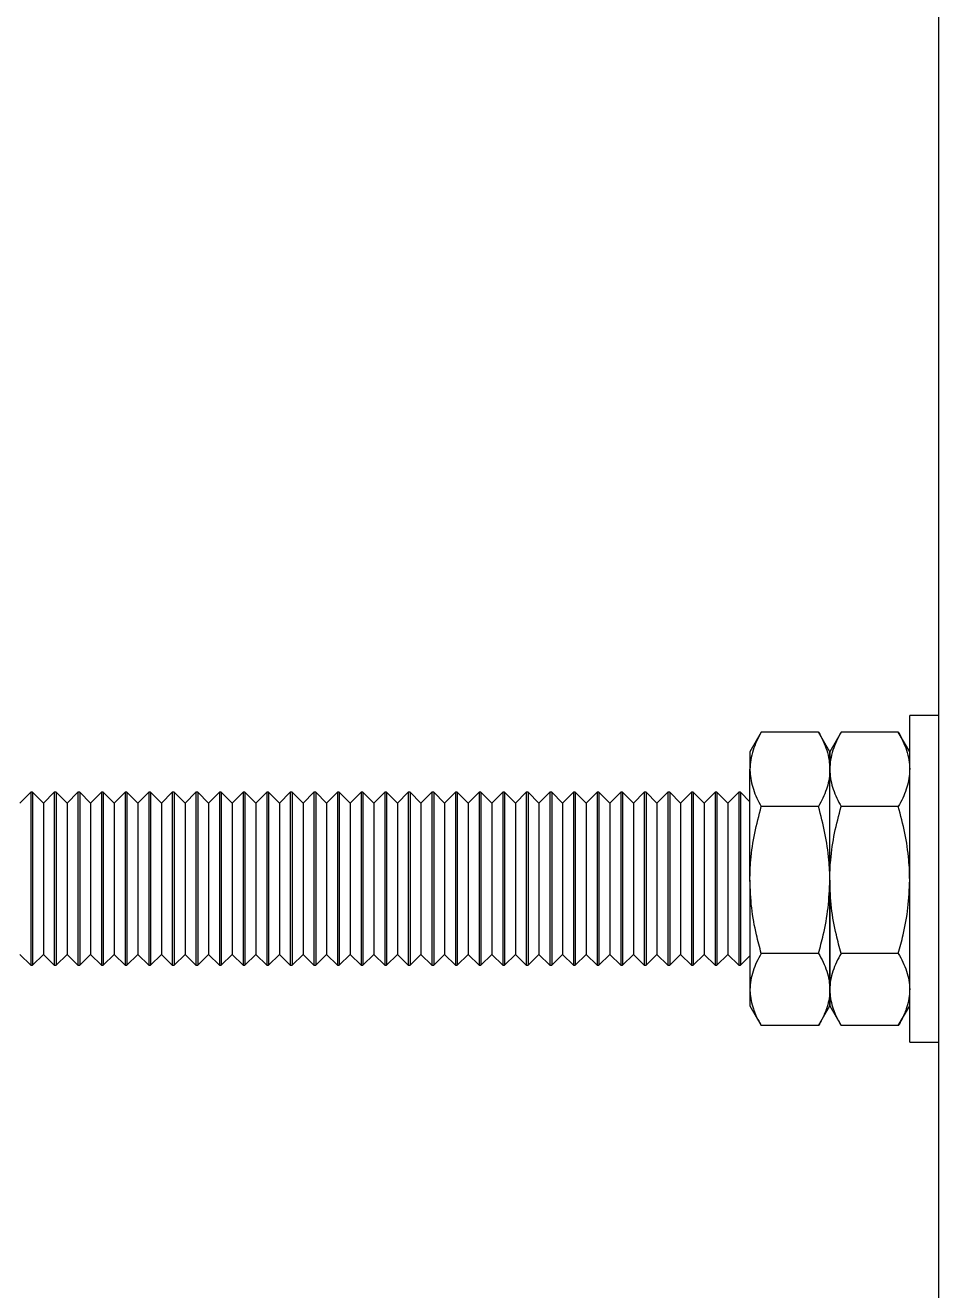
# Model space of a CAD drawing. Header units: inches. Extents: x 0.03 to 2.74, y 0.01 to 1.91.
# Drawn here: x 0.63799 to 0.64831, y 0.99673 to 1.01101 of the extents above; entities that cross this region are included whole.
import ezdxf

# ---------------------------------------------------------------- set-up
doc = ezdxf.new("R2010")
doc.units = ezdxf.units.IN
doc.header["$MEASUREMENT"] = 0
doc.layers.add('SLD-0_0', color=7, linetype='Continuous')
doc.styles.add('SLDTEXTSTYLE0', font='TXT', dxfattribs={"width": 0.75})
doc.dimstyles.new('SLDDIMSTYLE5', dxfattribs={"dimtxt": 0.01148293963254593, "dimasz": 0.01083333333333333, "dimexe": 0, "dimexo": 0.0625, "dimgap": 0.002870734908136483, "dimtad": 1, "dimdec": 1, "dimlfac": 8, "dimrnd": 1e-09, "dimzin": 12, "dimdsep": 46, "dimtxsty": 'SLDTEXTSTYLE0', "dimsah": 1, "dimcen": 0.09, "dimadec": 0, "dimazin": 3, "dimtfac": 1, "dimtdec": 1, "dimtofl": 0, "dimtmove": 0, "dimatfit": 3, "dimfxl": 1, "dimfrac": 2, "dimtolj": 1, "dimtzin": 12, "dimarcsym": 0})

# ---------------------------------------------------------------- blocks, each defined once
blk = doc.blocks.new('_D_3')
at = {"layer": 'SLD-0_0', "color": 7}
for p, q in [((0.6450155176531024, 1.360914700351989), (0.5961068294728422, 1.360914700351989)), ((0.5993876693678554, 1.360914700351989), (0.5993876693678554, 0.906969490378236)), ((0.6357971777654711, 0.906969490378236), (0.5961068294728422, 0.906969490378236))]:
    blk.add_line(p, q, dxfattribs=at)
for points in [[(0.5993876693678554, 1.360914700351989), (0.5977210027011887, 1.350081367018656), (0.6010543360345221, 1.350081367018656)], [(0.5993876693678554, 0.906969490378236), (0.6010543360345221, 0.9178028237115694), (0.5977210027011887, 0.9178028237115694)]]:
    blk.add_solid(points, dxfattribs=at)
at = {"layer": 'SLD-0_0', "color": 7, "insert": (0.5845853829027017, 1.118424177407203, 4.101049868779337e-05), "char_height": 0.01148293963254593, "attachment_point": 1, "rotation": 90.00000000000041, "style": 'SLDTEXTSTYLE0'}
blk.add_mtext('42"', dxfattribs=at)

msp = doc.modelspace()

# ---------------------------------------------------------------- linework, layer by layer
at = {"color": 7, "linetype": 'Continuous', "lineweight": 15}
for p, q in [((0.6483053798652084, 0.910250330273249), (0.6483053798652084, 1.337333663606582)), ((0.64830537986521, 1.003216004485847), (0.647977295875709, 1.003216004485847)), ((0.647977295875709, 1.001370532044902), (0.647977295875709, 1.003216004485847)), ((0.6463010785423848, 1.003028025677439), (0.6461728339334519, 1.002805899498971)), ((0.6462961936583568, 1.003019030343403), (0.6463010357835046, 1.003027877559646)), ((0.6469468630545273, 1.003027877559647), (0.6463010357835046, 1.003027877559646)), ((0.6470750649045806, 1.00280589949897), (0.6469468202956473, 1.003028025677439)), ((0.6469517051796754, 1.003019030343403), (0.6469468630545273, 1.003027877559647)), ((0.6472033099284022, 1.003028026396047), (0.6470750649045808, 1.002805899498971)), ((0.6471984013192061, 1.00301898775392), (0.6472032667546335, 1.003027876841103)), ((0.6478490940256562, 1.003027876841103), (0.6472032667546335, 1.003027876841103)), ((0.6479772958757095, 1.00280589949897), (0.6478490508518877, 1.003028026396047)), ((0.6478539594610838, 1.00301898775392), (0.6478490940256562, 1.003027876841103)), ((0.6461728339334519, 1.002805899498971), (0.6461728339334519, 1.002606756791346)), ((0.6470750649045801, 1.002606756791345), (0.6470750649045806, 1.00280589949897)), ((0.6470750649045808, 1.002805899498971), (0.6470750649045808, 1.00260672341972)), ((0.6461728339334518, 1.001356963265675), (0.6461728339334519, 1.002606756791346)), ((0.6470750649045801, 1.001356963265675), (0.6470750649045801, 1.002606756791345)), ((0.6470750649045807, 1.001356897600237), (0.6470750649045808, 1.00260672341972)), ((0.6380484603120666, 1.002347094544901), (0.6379254288160037, 1.002224063048838)), ((0.6380689655614104, 1.002347094544901), (0.6380484603120666, 1.002347094544901)), ((0.6380484603120666, 1.002347094544901), (0.6380484603120666, 1.002088205000274)), ((0.6381919970574731, 1.002224063048838), (0.6380689655614104, 1.002347094544901)), ((0.6380689655614104, 1.002347094544901), (0.6380689655614104, 1.002088205000274)), ((0.6383150285535365, 1.002347094544902), (0.6381919970574731, 1.002224063048838)), ((0.6383355338028801, 1.002347094544901), (0.6383150285535365, 1.002347094544901)), ((0.6383150285535365, 1.002347094544901), (0.6383150285535365, 1.002088205000273)), ((0.6384585652989433, 1.002224063048838), (0.6383355338028801, 1.002347094544901)), ((0.6383355338028801, 1.002347094544901), (0.6383355338028801, 1.002088205000274)), ((0.6385815967950061, 1.002347094544901), (0.6384585652989433, 1.002224063048838)), ((0.6386021020443499, 1.002347094544901), (0.6385815967950061, 1.002347094544901)), ((0.6385815967950061, 1.002347094544901), (0.6385815967950061, 1.002088205000274)), ((0.638725133540413, 1.002224063048838), (0.6386021020443499, 1.002347094544901)), ((0.6386021020443499, 1.002347094544901), (0.6386021020443499, 1.002088205000274)), ((0.638848165036476, 1.002347094544901), (0.638725133540413, 1.002224063048838)), ((0.6388686702858196, 1.002347094544901), (0.638848165036476, 1.002347094544901)), ((0.638848165036476, 1.002347094544901), (0.638848165036476, 1.002088205000274)), ((0.6389917017818827, 1.002224063048838), (0.6388686702858196, 1.002347094544901)), ((0.6388686702858196, 1.002347094544901), (0.6388686702858196, 1.002088205000274)), ((0.639114733277946, 1.002347094544901), (0.6389917017818827, 1.002224063048838)), ((0.6391352385272899, 1.002347094544901), (0.639114733277946, 1.002347094544901)), ((0.639114733277946, 1.002347094544901), (0.639114733277946, 1.002088205000273)), ((0.6392582700233524, 1.002224063048839), (0.6391352385272899, 1.002347094544901)), ((0.6391352385272899, 1.002347094544901), (0.6391352385272899, 1.002088205000274)), ((0.6393813015194154, 1.002347094544901), (0.6392582700233524, 1.002224063048838)), ((0.6394018067687598, 1.002347094544901), (0.6393813015194154, 1.002347094544901)), ((0.6393813015194154, 1.002347094544901), (0.6393813015194154, 1.002088205000274)), ((0.6395248382648224, 1.002224063048839), (0.6394018067687598, 1.002347094544901)), ((0.6394018067687598, 1.002347094544901), (0.6394018067687598, 1.002088205000274)), ((0.6396478697608854, 1.002347094544901), (0.6395248382648224, 1.002224063048839)), ((0.6396683750102292, 1.002347094544901), (0.6396478697608854, 1.002347094544901)), ((0.6396478697608854, 1.002347094544901), (0.6396478697608854, 1.002088205000274)), ((0.6397914065062925, 1.002224063048838), (0.6396683750102292, 1.002347094544901)), ((0.6396683750102292, 1.002347094544901), (0.6396683750102292, 1.002088205000274)), ((0.6399144380023553, 1.002347094544901), (0.6397914065062925, 1.002224063048838)), ((0.6399349432516992, 1.002347094544901), (0.6399144380023553, 1.002347094544901)), ((0.6399144380023553, 1.002347094544901), (0.6399144380023553, 1.002088205000274)), ((0.6400579747477623, 1.002224063048838), (0.6399349432516992, 1.002347094544901)), ((0.6399349432516992, 1.002347094544901), (0.6399349432516992, 1.002088205000274)), ((0.6401810062438252, 1.002347094544901), (0.6400579747477623, 1.002224063048838)), ((0.6402015114931691, 1.002347094544901), (0.6401810062438252, 1.002347094544901)), ((0.6401810062438252, 1.002347094544901), (0.6401810062438252, 1.002088205000274)), ((0.6403245429892319, 1.002224063048839), (0.6402015114931691, 1.002347094544901)), ((0.6402015114931691, 1.002347094544901), (0.6402015114931691, 1.002088205000274)), ((0.640447574485295, 1.002347094544901), (0.6403245429892319, 1.002224063048838)), ((0.6404680797346388, 1.002347094544901), (0.640447574485295, 1.002347094544901)), ((0.640447574485295, 1.002347094544901), (0.640447574485295, 1.002088205000274)), ((0.6405911112307016, 1.002224063048839), (0.6404680797346388, 1.002347094544902)), ((0.6404680797346388, 1.002347094544901), (0.6404680797346388, 1.002088205000274)), ((0.6407141427267646, 1.002347094544901), (0.6405911112307016, 1.002224063048838)), ((0.6407346479761086, 1.002347094544901), (0.6407141427267646, 1.002347094544901)), ((0.6407141427267646, 1.002347094544901), (0.6407141427267646, 1.002088205000274)), ((0.6408576794721714, 1.002224063048839), (0.6407346479761086, 1.002347094544902)), ((0.6407346479761086, 1.002347094544901), (0.6407346479761086, 1.002088205000274)), ((0.6409807109682347, 1.002347094544901), (0.6408576794721714, 1.002224063048838)), ((0.6410012162175783, 1.002347094544901), (0.6409807109682347, 1.002347094544901)), ((0.6409807109682347, 1.002347094544901), (0.6409807109682347, 1.002088205000274)), ((0.6411242477136414, 1.002224063048839), (0.6410012162175783, 1.002347094544902)), ((0.6410012162175783, 1.002347094544901), (0.6410012162175783, 1.002088205000274)), ((0.6412472792097046, 1.002347094544901), (0.6411242477136414, 1.002224063048838)), ((0.641267784459048, 1.002347094544901), (0.6412472792097046, 1.002347094544901)), ((0.6412472792097046, 1.002347094544901), (0.6412472792097046, 1.002088205000274)), ((0.6413908159551112, 1.002224063048838), (0.641267784459048, 1.002347094544902)), ((0.641267784459048, 1.002347094544901), (0.641267784459048, 1.002088205000274)), ((0.6415138474511738, 1.0023470945449), (0.6413908159551112, 1.002224063048838)), ((0.6415343527005178, 1.002347094544901), (0.6415138474511738, 1.002347094544901)), ((0.6415138474511738, 1.002347094544901), (0.6415138474511738, 1.002088205000274)), ((0.6416573841965811, 1.002224063048838), (0.6415343527005178, 1.002347094544902)), ((0.6415343527005178, 1.002347094544901), (0.6415343527005178, 1.002088205000274)), ((0.6417804156926441, 1.002347094544901), (0.6416573841965811, 1.002224063048838)), ((0.6418009209419877, 1.002347094544901), (0.6417804156926441, 1.002347094544901)), ((0.6417804156926441, 1.002347094544901), (0.6417804156926441, 1.002088205000274)), ((0.6419239524380511, 1.002224063048838), (0.6418009209419877, 1.002347094544902)), ((0.6418009209419877, 1.002347094544901), (0.6418009209419877, 1.002088205000274)), ((0.6420469839341139, 1.002347094544901), (0.6419239524380511, 1.002224063048838)), ((0.6420674891834575, 1.002347094544901), (0.6420469839341139, 1.002347094544901)), ((0.6420469839341139, 1.002347094544901), (0.6420469839341139, 1.002088205000273)), ((0.6421905206795206, 1.002224063048838), (0.6420674891834575, 1.002347094544901)), ((0.6420674891834575, 1.002347094544901), (0.6420674891834575, 1.002088205000274)), ((0.6423135521755834, 1.002347094544901), (0.6421905206795206, 1.002224063048839)), ((0.6423340574249276, 1.002347094544901), (0.6423135521755834, 1.002347094544901)), ((0.6423135521755834, 1.002347094544901), (0.6423135521755834, 1.002088205000273)), ((0.6424570889209906, 1.002224063048838), (0.6423340574249276, 1.002347094544901)), ((0.6423340574249276, 1.002347094544901), (0.6423340574249276, 1.002088205000274)), ((0.6425801204170537, 1.002347094544901), (0.6424570889209906, 1.002224063048839)), ((0.6426006256663972, 1.002347094544901), (0.6425801204170537, 1.002347094544901)), ((0.6425801204170537, 1.002347094544901), (0.6425801204170537, 1.002088205000273)), ((0.64272365716246, 1.002224063048839), (0.6426006256663972, 1.002347094544901)), ((0.6426006256663972, 1.002347094544901), (0.6426006256663972, 1.002088205000274)), ((0.6428466886585236, 1.002347094544902), (0.64272365716246, 1.002224063048838)), ((0.6428671939078672, 1.002347094544901), (0.6428466886585236, 1.002347094544901)), ((0.6428466886585236, 1.002347094544901), (0.6428466886585236, 1.002088205000273)), ((0.6429902254039302, 1.002224063048838), (0.6428671939078672, 1.002347094544901)), ((0.6428671939078672, 1.002347094544901), (0.6428671939078672, 1.002088205000274)), ((0.6431132568999932, 1.002347094544901), (0.6429902254039302, 1.002224063048839)), ((0.6431337621493372, 1.002347094544901), (0.6431132568999932, 1.002347094544901)), ((0.6431132568999932, 1.002347094544901), (0.6431132568999932, 1.002088205000274)), ((0.6432567936453999, 1.002224063048838), (0.6431337621493372, 1.002347094544901)), ((0.6431337621493372, 1.002347094544901), (0.6431337621493372, 1.002088205000274)), ((0.643379825141463, 1.002347094544902), (0.6432567936453999, 1.002224063048839)), ((0.6434003303908068, 1.002347094544901), (0.643379825141463, 1.002347094544901)), ((0.643379825141463, 1.002347094544901), (0.643379825141463, 1.002088205000274)), ((0.6435233618868695, 1.002224063048839), (0.6434003303908068, 1.002347094544901)), ((0.6434003303908068, 1.002347094544901), (0.6434003303908068, 1.002088205000274)), ((0.6436463933829328, 1.002347094544902), (0.6435233618868695, 1.002224063048839)), ((0.6436668986322764, 1.002347094544901), (0.6436463933829328, 1.002347094544901)), ((0.6436463933829328, 1.002347094544901), (0.6436463933829328, 1.002088205000274)), ((0.6437899301283395, 1.002224063048838), (0.6436668986322764, 1.002347094544901)), ((0.6436668986322764, 1.002347094544901), (0.6436668986322764, 1.002088205000274)), ((0.6439129616244024, 1.002347094544901), (0.6437899301283395, 1.002224063048839)), ((0.6439334668737464, 1.002347094544901), (0.6439129616244024, 1.002347094544901)), ((0.6439129616244024, 1.002347094544901), (0.6439129616244024, 1.002088205000273)), ((0.6440564983698094, 1.002224063048838), (0.6439334668737464, 1.002347094544901)), ((0.6439334668737464, 1.002347094544901), (0.6439334668737464, 1.002088205000274)), ((0.6441795298658723, 1.002347094544902), (0.6440564983698094, 1.002224063048839)), ((0.6442000351152161, 1.002347094544901), (0.6441795298658723, 1.002347094544901)), ((0.6441795298658723, 1.002347094544901), (0.6441795298658723, 1.002088205000273)), ((0.6443230666112791, 1.002224063048838), (0.6442000351152161, 1.002347094544901)), ((0.6442000351152161, 1.002347094544901), (0.6442000351152161, 1.002088205000274)), ((0.6444460981073424, 1.002347094544902), (0.6443230666112791, 1.002224063048838)), ((0.644466603356686, 1.002347094544901), (0.6444460981073424, 1.002347094544901)), ((0.6444460981073424, 1.002347094544901), (0.6444460981073424, 1.002088205000274)), ((0.6445896348527489, 1.002224063048838), (0.644466603356686, 1.002347094544901)), ((0.644466603356686, 1.002347094544901), (0.644466603356686, 1.002088205000274)), ((0.644712666348812, 1.002347094544901), (0.6445896348527489, 1.002224063048838)), ((0.6447331715981557, 1.002347094544901), (0.644712666348812, 1.002347094544901)), ((0.644712666348812, 1.002347094544901), (0.644712666348812, 1.002088205000274)), ((0.644856203094219, 1.002224063048838), (0.6447331715981557, 1.002347094544901)), ((0.6447331715981557, 1.002347094544901), (0.6447331715981557, 1.002088205000274)), ((0.6449792345902816, 1.002347094544901), (0.644856203094219, 1.002224063048838)), ((0.6449997398396257, 1.002347094544901), (0.6449792345902816, 1.002347094544901)), ((0.6449792345902816, 1.002347094544901), (0.6449792345902816, 1.002088205000274)), ((0.6451227713356886, 1.002224063048838), (0.6449997398396257, 1.002347094544901)), ((0.6449997398396257, 1.002347094544901), (0.6449997398396257, 1.002088205000274)), ((0.6452458028317517, 1.002347094544901), (0.6451227713356886, 1.002224063048838)), ((0.6452663080810956, 1.002347094544901), (0.6452458028317517, 1.002347094544901)), ((0.6452458028317517, 1.002347094544901), (0.6452458028317517, 1.002088205000274)), ((0.6453893395771585, 1.002224063048838), (0.6452663080810956, 1.002347094544901)), ((0.6452663080810956, 1.002347094544901), (0.6452663080810956, 1.002088205000273)), ((0.6455123710732216, 1.002347094544901), (0.6453893395771585, 1.002224063048838)), ((0.6455328763225654, 1.002347094544901), (0.6455123710732216, 1.002347094544901)), ((0.6455123710732216, 1.002347094544901), (0.6455123710732216, 1.002088205000274)), ((0.6456559078186282, 1.002224063048839), (0.6455328763225654, 1.002347094544901)), ((0.6455328763225654, 1.002347094544901), (0.6455328763225654, 1.002088205000274)), ((0.6457789393146915, 1.002347094544902), (0.6456559078186282, 1.002224063048838)), ((0.6457994445640349, 1.002347094544901), (0.6457789393146915, 1.002347094544901)), ((0.6457789393146915, 1.002347094544901), (0.6457789393146915, 1.002088205000274)), ((0.6459224760600982, 1.002224063048838), (0.6457994445640349, 1.002347094544901)), ((0.6457994445640349, 1.002347094544901), (0.6457994445640349, 1.002088205000274)), ((0.6460455075561611, 1.002347094544901), (0.6459224760600982, 1.002224063048839)), ((0.6460660128055048, 1.002347094544901), (0.6460455075561611, 1.002347094544901)), ((0.6460455075561611, 1.002347094544901), (0.6460455075561611, 1.002088205000274)), ((0.6461728339334519, 1.002240273416954), (0.6460660128055048, 1.002347094544901)), ((0.6460660128055048, 1.002347094544901), (0.6460660128055048, 1.002088205000274)), ((0.6381919970574731, 1.002224063048838), (0.6381919970574731, 1.001997789509833)), ((0.6384585652989433, 1.002224063048838), (0.6384585652989433, 1.001997789509833)), ((0.638725133540413, 1.002224063048838), (0.638725133540413, 1.001997789509833)), ((0.6389917017818827, 1.002224063048838), (0.6389917017818827, 1.001997789509832)), ((0.6392582700233524, 1.002224063048839), (0.6392582700233524, 1.001997789509833)), ((0.6395248382648224, 1.002224063048839), (0.6395248382648224, 1.001997789509833)), ((0.6397914065062925, 1.002224063048838), (0.6397914065062925, 1.001997789509833)), ((0.6400579747477623, 1.002224063048838), (0.6400579747477623, 1.001997789509833)), ((0.6403245429892319, 1.002224063048838), (0.6403245429892319, 1.001997789509833)), ((0.6405911112307016, 1.002224063048839), (0.6405911112307016, 1.001997789509833)), ((0.6408576794721714, 1.002224063048839), (0.6408576794721714, 1.001997789509832)), ((0.6411242477136414, 1.002224063048839), (0.6411242477136414, 1.001997789509833)), ((0.6413908159551112, 1.002224063048838), (0.6413908159551112, 1.001997789509832)), ((0.6416573841965811, 1.002224063048838), (0.6416573841965811, 1.001997789509833)), ((0.6419239524380511, 1.002224063048838), (0.6419239524380511, 1.001997789509833)), ((0.6421905206795206, 1.002224063048838), (0.6421905206795206, 1.001997789509833)), ((0.6424570889209906, 1.002224063048838), (0.6424570889209906, 1.001997789509833)), ((0.64272365716246, 1.002224063048839), (0.64272365716246, 1.001997789509833)), ((0.6429902254039302, 1.002224063048838), (0.6429902254039302, 1.001997789509833)), ((0.6432567936453999, 1.002224063048838), (0.6432567936453999, 1.001997789509833)), ((0.6435233618868695, 1.002224063048839), (0.6435233618868695, 1.001997789509833)), ((0.6437899301283395, 1.002224063048838), (0.6437899301283395, 1.001997789509833)), ((0.6440564983698094, 1.002224063048839), (0.6440564983698094, 1.001997789509833)), ((0.6443230666112791, 1.002224063048838), (0.6443230666112791, 1.001997789509833)), ((0.6445896348527489, 1.002224063048838), (0.6445896348527489, 1.001997789509833)), ((0.644856203094219, 1.002224063048838), (0.644856203094219, 1.001997789509833)), ((0.6451227713356886, 1.002224063048838), (0.6451227713356886, 1.001997789509833)), ((0.6453893395771585, 1.002224063048838), (0.6453893395771585, 1.001997789509833)), ((0.6456559078186282, 1.002224063048839), (0.6456559078186282, 1.001997789509833)), ((0.6459224760600982, 1.002224063048839), (0.6459224760600982, 1.001997789509833)), ((0.6469468630545276, 1.002185636023048), (0.6463010357835053, 1.002185636023048)), ((0.6478490940256566, 1.002185569998338), (0.6472032667546341, 1.002185569998338)), ((0.6380484603120666, 1.002088205000274), (0.6380484603120666, 1.000393969544901)), ((0.6380689655614104, 1.002088205000274), (0.6380689655614104, 1.000393969544901)), ((0.6381919970574731, 1.001997789509833), (0.6381919970574731, 1.000517001040964)), ((0.6383150285535365, 1.002088205000273), (0.6383150285535365, 1.000393969544901)), ((0.6383355338028801, 1.002088205000274), (0.6383355338028801, 1.000393969544901)), ((0.6384585652989433, 1.001997789509833), (0.6384585652989433, 1.000517001040964)), ((0.6385815967950061, 1.002088205000274), (0.6385815967950061, 1.000393969544901)), ((0.6386021020443499, 1.002088205000274), (0.6386021020443499, 1.000393969544901)), ((0.638725133540413, 1.001997789509833), (0.638725133540413, 1.000517001040964)), ((0.638848165036476, 1.002088205000274), (0.638848165036476, 1.000393969544901)), ((0.6388686702858196, 1.002088205000274), (0.6388686702858196, 1.000393969544901)), ((0.6389917017818827, 1.001997789509832), (0.6389917017818827, 1.000517001040964)), ((0.639114733277946, 1.002088205000273), (0.639114733277946, 1.000393969544901)), ((0.6391352385272899, 1.002088205000274), (0.6391352385272899, 1.000393969544901)), ((0.6392582700233524, 1.001997789509833), (0.6392582700233524, 1.000517001040964)), ((0.6393813015194154, 1.002088205000274), (0.6393813015194154, 1.000393969544901)), ((0.6394018067687598, 1.002088205000274), (0.6394018067687598, 1.000393969544901)), ((0.6395248382648224, 1.001997789509833), (0.6395248382648224, 1.000517001040964)), ((0.6396478697608854, 1.002088205000274), (0.6396478697608854, 1.000393969544901)), ((0.6396683750102292, 1.002088205000274), (0.6396683750102292, 1.000393969544901)), ((0.6397914065062925, 1.001997789509833), (0.6397914065062925, 1.000517001040965)), ((0.6399144380023553, 1.002088205000274), (0.6399144380023553, 1.000393969544901)), ((0.6399349432516992, 1.002088205000274), (0.6399349432516992, 1.000393969544901)), ((0.6400579747477623, 1.001997789509833), (0.6400579747477623, 1.000517001040964)), ((0.6401810062438252, 1.002088205000274), (0.6401810062438252, 1.000393969544901)), ((0.6402015114931691, 1.002088205000274), (0.6402015114931691, 1.000393969544901)), ((0.6403245429892319, 1.001997789509833), (0.6403245429892319, 1.000517001040964)), ((0.640447574485295, 1.002088205000274), (0.640447574485295, 1.000393969544901)), ((0.6404680797346388, 1.002088205000274), (0.6404680797346388, 1.000393969544901)), ((0.6405911112307016, 1.001997789509833), (0.6405911112307016, 1.000517001040965)), ((0.6407141427267646, 1.002088205000274), (0.6407141427267646, 1.000393969544901)), ((0.6407346479761086, 1.002088205000274), (0.6407346479761086, 1.000393969544901)), ((0.6408576794721714, 1.001997789509832), (0.6408576794721714, 1.000517001040964)), ((0.6409807109682347, 1.002088205000274), (0.6409807109682347, 1.000393969544901)), ((0.6410012162175783, 1.002088205000274), (0.6410012162175783, 1.000393969544901)), ((0.6411242477136414, 1.001997789509833), (0.6411242477136414, 1.000517001040965)), ((0.6412472792097046, 1.002088205000274), (0.6412472792097046, 1.000393969544901)), ((0.641267784459048, 1.002088205000274), (0.641267784459048, 1.000393969544901)), ((0.6413908159551112, 1.001997789509832), (0.6413908159551112, 1.000517001040965)), ((0.6415138474511738, 1.002088205000274), (0.6415138474511738, 1.000393969544901)), ((0.6415343527005178, 1.002088205000274), (0.6415343527005178, 1.000393969544901)), ((0.6416573841965811, 1.001997789509833), (0.6416573841965811, 1.000517001040965)), ((0.6417804156926441, 1.002088205000274), (0.6417804156926441, 1.000393969544901)), ((0.6418009209419877, 1.002088205000274), (0.6418009209419877, 1.000393969544901)), ((0.6419239524380511, 1.001997789509833), (0.6419239524380511, 1.000517001040964)), ((0.6420469839341139, 1.002088205000273), (0.6420469839341139, 1.000393969544901)), ((0.6420674891834575, 1.002088205000274), (0.6420674891834575, 1.000393969544901)), ((0.6421905206795206, 1.001997789509833), (0.6421905206795206, 1.000517001040965)), ((0.6423135521755834, 1.002088205000273), (0.6423135521755834, 1.000393969544901)), ((0.6423340574249276, 1.002088205000274), (0.6423340574249276, 1.000393969544901)), ((0.6424570889209906, 1.001997789509833), (0.6424570889209906, 1.000517001040964)), ((0.6425801204170537, 1.002088205000273), (0.6425801204170537, 1.000393969544901)), ((0.6426006256663972, 1.002088205000274), (0.6426006256663972, 1.000393969544901)), ((0.64272365716246, 1.001997789509833), (0.64272365716246, 1.000517001040964)), ((0.6428466886585236, 1.002088205000273), (0.6428466886585236, 1.000393969544901)), ((0.6428671939078672, 1.002088205000274), (0.6428671939078672, 1.000393969544901)), ((0.6429902254039302, 1.001997789509833), (0.6429902254039302, 1.000517001040964)), ((0.6431132568999932, 1.002088205000274), (0.6431132568999932, 1.000393969544901)), ((0.6431337621493372, 1.002088205000274), (0.6431337621493372, 1.000393969544901)), ((0.6432567936453999, 1.001997789509833), (0.6432567936453999, 1.000517001040964)), ((0.643379825141463, 1.002088205000274), (0.643379825141463, 1.000393969544901)), ((0.6434003303908068, 1.002088205000274), (0.6434003303908068, 1.000393969544901)), ((0.6435233618868695, 1.001997789509833), (0.6435233618868695, 1.000517001040964)), ((0.6436463933829328, 1.002088205000274), (0.6436463933829328, 1.000393969544901)), ((0.6436668986322764, 1.002088205000274), (0.6436668986322764, 1.000393969544901)), ((0.6437899301283395, 1.001997789509833), (0.6437899301283395, 1.000517001040965)), ((0.6439129616244024, 1.002088205000273), (0.6439129616244024, 1.000393969544901)), ((0.6439334668737464, 1.002088205000274), (0.6439334668737464, 1.000393969544901)), ((0.6440564983698094, 1.001997789509833), (0.6440564983698094, 1.000517001040965)), ((0.6441795298658723, 1.002088205000273), (0.6441795298658723, 1.000393969544901)), ((0.6442000351152161, 1.002088205000274), (0.6442000351152161, 1.000393969544901)), ((0.6443230666112791, 1.001997789509833), (0.6443230666112791, 1.000517001040964)), ((0.6444460981073424, 1.002088205000274), (0.6444460981073424, 1.000393969544901)), ((0.644466603356686, 1.002088205000274), (0.644466603356686, 1.000393969544901)), ((0.6445896348527489, 1.001997789509833), (0.6445896348527489, 1.000517001040964)), ((0.644712666348812, 1.002088205000274), (0.644712666348812, 1.000393969544901)), ((0.6447331715981557, 1.002088205000274), (0.6447331715981557, 1.000393969544901)), ((0.644856203094219, 1.001997789509833), (0.644856203094219, 1.000517001040965)), ((0.6449792345902816, 1.002088205000274), (0.6449792345902816, 1.000393969544901)), ((0.6449997398396257, 1.002088205000274), (0.6449997398396257, 1.000393969544901)), ((0.6451227713356886, 1.001997789509833), (0.6451227713356886, 1.000517001040964)), ((0.6452458028317517, 1.002088205000274), (0.6452458028317517, 1.000393969544901)), ((0.6452663080810956, 1.002088205000273), (0.6452663080810956, 1.000393969544901)), ((0.6453893395771585, 1.001997789509833), (0.6453893395771585, 1.000517001040964)), ((0.6455123710732216, 1.002088205000274), (0.6455123710732216, 1.000393969544901)), ((0.6455328763225654, 1.002088205000274), (0.6455328763225654, 1.000393969544901)), ((0.6456559078186282, 1.001997789509833), (0.6456559078186282, 1.000517001040964)), ((0.6457789393146915, 1.002088205000274), (0.6457789393146915, 1.000393969544901)), ((0.6457994445640349, 1.002088205000274), (0.6457994445640349, 1.000393969544901)), ((0.6459224760600982, 1.001997789509833), (0.6459224760600982, 1.000517001040965)), ((0.6460455075561611, 1.002088205000274), (0.6460455075561611, 1.000393969544901)), ((0.6460660128055048, 1.002088205000274), (0.6460660128055048, 1.000393969544901)), ((0.6461728339334518, 1.001356963265675), (0.6461728339334517, 1.000120738519231)), ((0.6470750649045807, 1.000120738519231), (0.6470750649045801, 1.001356963265675)), ((0.6470750649045807, 1.001356897600237), (0.6470750649045806, 1.00012070622542)), ((0.647977295875709, 0.9995250596039572), (0.647977295875709, 1.001370532044902)), ((0.6379254288160037, 1.000517001040964), (0.6380484603120666, 1.000393969544901)), ((0.6380689655614104, 1.000393969544901), (0.6381919970574731, 1.000517001040964)), ((0.6381919970574731, 1.000517001040964), (0.6383150285535365, 1.000393969544901)), ((0.6383355338028801, 1.000393969544901), (0.6384585652989433, 1.000517001040964)), ((0.6384585652989433, 1.000517001040964), (0.6385815967950061, 1.000393969544901)), ((0.6386021020443499, 1.000393969544901), (0.638725133540413, 1.000517001040964)), ((0.638725133540413, 1.000517001040964), (0.638848165036476, 1.000393969544901)), ((0.6388686702858196, 1.000393969544901), (0.6389917017818827, 1.000517001040964)), ((0.6389917017818827, 1.000517001040964), (0.639114733277946, 1.000393969544901)), ((0.6391352385272899, 1.000393969544901), (0.6392582700233524, 1.000517001040964)), ((0.6392582700233524, 1.000517001040964), (0.6393813015194154, 1.000393969544901)), ((0.6394018067687598, 1.000393969544901), (0.6395248382648224, 1.000517001040964)), ((0.6395248382648224, 1.000517001040965), (0.6396478697608854, 1.000393969544901)), ((0.6396683750102292, 1.000393969544901), (0.6397914065062925, 1.000517001040965)), ((0.6397914065062925, 1.000517001040964), (0.6399144380023553, 1.000393969544901)), ((0.6399349432516992, 1.000393969544901), (0.6400579747477623, 1.000517001040965)), ((0.6400579747477623, 1.000517001040964), (0.6401810062438252, 1.000393969544901)), ((0.6402015114931691, 1.000393969544901), (0.6403245429892319, 1.000517001040965)), ((0.6403245429892319, 1.000517001040964), (0.640447574485295, 1.000393969544901)), ((0.6404680797346388, 1.000393969544902), (0.6405911112307016, 1.000517001040965)), ((0.6405911112307016, 1.000517001040964), (0.6407141427267646, 1.000393969544901)), ((0.6407346479761086, 1.000393969544902), (0.6408576794721714, 1.000517001040964)), ((0.6408576794721714, 1.000517001040964), (0.6409807109682347, 1.000393969544901)), ((0.6410012162175783, 1.000393969544902), (0.6411242477136414, 1.000517001040965)), ((0.6411242477136414, 1.000517001040964), (0.6412472792097046, 1.000393969544901)), ((0.641267784459048, 1.000393969544902), (0.6413908159551112, 1.000517001040965)), ((0.6413908159551112, 1.000517001040964), (0.6415138474511738, 1.000393969544901)), ((0.6415343527005178, 1.000393969544902), (0.6416573841965811, 1.000517001040965)), ((0.6416573841965811, 1.000517001040964), (0.6417804156926441, 1.000393969544901)), ((0.6418009209419877, 1.000393969544902), (0.6419239524380511, 1.000517001040965)), ((0.6419239524380511, 1.000517001040964), (0.6420469839341139, 1.000393969544901)), ((0.6420674891834575, 1.000393969544901), (0.6421905206795206, 1.000517001040965)), ((0.6421905206795206, 1.000517001040965), (0.6423135521755834, 1.000393969544902)), ((0.6423340574249276, 1.000393969544901), (0.6424570889209906, 1.000517001040964)), ((0.6424570889209906, 1.000517001040965), (0.6425801204170537, 1.000393969544901)), ((0.6426006256663972, 1.000393969544901), (0.64272365716246, 1.000517001040964)), ((0.64272365716246, 1.000517001040964), (0.6428466886585236, 1.000393969544901)), ((0.6428671939078672, 1.000393969544901), (0.6429902254039302, 1.000517001040964)), ((0.6429902254039302, 1.000517001040965), (0.6431132568999932, 1.000393969544901)), ((0.6431337621493372, 1.000393969544901), (0.6432567936453999, 1.000517001040964)), ((0.6432567936453999, 1.000517001040965), (0.643379825141463, 1.000393969544902)), ((0.6434003303908068, 1.000393969544901), (0.6435233618868695, 1.000517001040964)), ((0.6435233618868695, 1.000517001040965), (0.6436463933829328, 1.000393969544901)), ((0.6436668986322764, 1.000393969544901), (0.6437899301283395, 1.000517001040965)), ((0.6437899301283395, 1.000517001040965), (0.6439129616244024, 1.000393969544902)), ((0.6439334668737464, 1.000393969544901), (0.6440564983698094, 1.000517001040964)), ((0.6440564983698094, 1.000517001040965), (0.6441795298658723, 1.000393969544902)), ((0.6442000351152161, 1.000393969544901), (0.6443230666112791, 1.000517001040964)), ((0.6443230666112791, 1.000517001040964), (0.6444460981073424, 1.000393969544901)), ((0.644466603356686, 1.000393969544901), (0.6445896348527489, 1.000517001040964)), ((0.6445896348527489, 1.000517001040964), (0.644712666348812, 1.000393969544901)), ((0.6447331715981557, 1.000393969544901), (0.644856203094219, 1.000517001040965)), ((0.644856203094219, 1.000517001040964), (0.6449792345902816, 1.000393969544902)), ((0.6449997398396257, 1.000393969544901), (0.6451227713356886, 1.000517001040964)), ((0.6451227713356886, 1.000517001040964), (0.6452458028317517, 1.000393969544901)), ((0.6452663080810956, 1.000393969544901), (0.6453893395771585, 1.000517001040964)), ((0.6453893395771585, 1.000517001040964), (0.6455123710732216, 1.000393969544901)), ((0.6455328763225654, 1.000393969544901), (0.6456559078186282, 1.000517001040964)), ((0.6456559078186282, 1.000517001040964), (0.6457789393146915, 1.000393969544901)), ((0.6457994445640349, 1.000393969544901), (0.6459224760600982, 1.000517001040965)), ((0.6459224760600982, 1.000517001040965), (0.6460455075561611, 1.000393969544902)), ((0.6460660128055048, 1.000393969544901), (0.6461728339334519, 1.000500790672848)), ((0.6469468630545275, 1.000528290508305), (0.6463010357835052, 1.000528290508304)), ((0.6478490940256564, 1.000528225202138), (0.647203266754634, 1.000528225202138)), ((0.6380484603120666, 1.000393969544901), (0.6380689655614104, 1.000393969544901)), ((0.6383150285535365, 1.000393969544901), (0.6383355338028801, 1.000393969544901)), ((0.6385815967950061, 1.000393969544901), (0.6386021020443499, 1.000393969544901)), ((0.638848165036476, 1.000393969544901), (0.6388686702858196, 1.000393969544901)), ((0.639114733277946, 1.000393969544901), (0.6391352385272899, 1.000393969544901)), ((0.6393813015194154, 1.000393969544901), (0.6394018067687598, 1.000393969544901)), ((0.6396478697608854, 1.000393969544901), (0.6396683750102292, 1.000393969544901)), ((0.6399144380023553, 1.000393969544901), (0.6399349432516992, 1.000393969544901)), ((0.6401810062438252, 1.000393969544901), (0.6402015114931691, 1.000393969544901)), ((0.640447574485295, 1.000393969544901), (0.6404680797346388, 1.000393969544901)), ((0.6407141427267646, 1.000393969544901), (0.6407346479761086, 1.000393969544901)), ((0.6409807109682347, 1.000393969544901), (0.6410012162175783, 1.000393969544901)), ((0.6412472792097046, 1.000393969544901), (0.641267784459048, 1.000393969544901)), ((0.6415138474511738, 1.000393969544901), (0.6415343527005178, 1.000393969544901)), ((0.6417804156926441, 1.000393969544901), (0.6418009209419877, 1.000393969544901)), ((0.6420469839341139, 1.000393969544901), (0.6420674891834575, 1.000393969544901)), ((0.6423135521755834, 1.000393969544901), (0.6423340574249276, 1.000393969544901)), ((0.6425801204170537, 1.000393969544901), (0.6426006256663972, 1.000393969544901)), ((0.6428466886585236, 1.000393969544901), (0.6428671939078672, 1.000393969544901)), ((0.6431132568999932, 1.000393969544901), (0.6431337621493372, 1.000393969544901)), ((0.643379825141463, 1.000393969544901), (0.6434003303908068, 1.000393969544901)), ((0.6436463933829328, 1.000393969544901), (0.6436668986322764, 1.000393969544901)), ((0.6439129616244024, 1.000393969544901), (0.6439334668737464, 1.000393969544901)), ((0.6441795298658723, 1.000393969544901), (0.6442000351152161, 1.000393969544901)), ((0.6444460981073424, 1.000393969544901), (0.644466603356686, 1.000393969544901)), ((0.644712666348812, 1.000393969544901), (0.6447331715981557, 1.000393969544901)), ((0.6449792345902816, 1.000393969544901), (0.6449997398396257, 1.000393969544901)), ((0.6452458028317517, 1.000393969544901), (0.6452663080810956, 1.000393969544901)), ((0.6455123710732216, 1.000393969544901), (0.6455328763225654, 1.000393969544901)), ((0.6457789393146915, 1.000393969544901), (0.6457994445640349, 1.000393969544901)), ((0.6460455075561611, 1.000393969544901), (0.6460660128055048, 1.000393969544901)), ((0.6461728339334517, 1.000120738519231), (0.6461728339334519, 0.999935164590834)), ((0.6470750649045806, 0.9999351645908338), (0.6470750649045807, 1.000120738519231)), ((0.6470750649045806, 1.00012070622542), (0.6470750649045808, 0.999935164590834)), ((0.6461728339334519, 0.999935164590834), (0.6463010785423839, 0.9997130384123667)), ((0.646946820295649, 0.9997130384123672), (0.6470750649045806, 0.9999351645908338)), ((0.6470750649045808, 0.999935164590834), (0.6472033099284014, 0.9997130376937589)), ((0.6478490508518894, 0.9997130376937594), (0.6479772958757095, 0.9999351645908338)), ((0.6469468630545275, 0.9997131865301603), (0.6463010357835054, 0.9997131865301595)), ((0.6478490940256564, 0.9997131872487035), (0.6472032667546342, 0.999713187248703)), ((0.647977295875709, 0.9995250596039572), (0.64830537986521, 0.9995250596039572))]:
    msp.add_line(p, q, dxfattribs=at)
for points, knots in [([(0.6463010357835046, 1.003027877559646), (0.6462827101405261, 1.002993884791289), (0.6462459976868895, 1.002925785792866), (0.6462057105326078, 1.002821271659455), (0.6461781012983976, 1.002714769088844), (0.6461745934627988, 1.002642837603905), (0.6461728339334519, 1.002606756791346)], [0, 0, 0, 0, 0.2472686137512189, 0.4953625653849725, 0.7468740051198911, 0.9999999999999999, 0.9999999999999999, 0.9999999999999999, 0.9999999999999999]), ([(0.6469468630545273, 1.003027877559647), (0.6469651886975059, 1.002993884791289), (0.6470019011511429, 1.002925785792865), (0.6470421883054245, 1.002821271659456), (0.647069797539636, 1.002714769088845), (0.6470733053752336, 1.002642837603905), (0.6470750649045801, 1.002606756791345)], [0, 0, 0, 0, 0.2472686137509471, 0.495362565384353, 0.7468740051193659, 1, 1, 1, 1]), ([(0.6472032667546335, 1.003027876841103), (0.647184941111655, 1.002993881436997), (0.6471482286580185, 1.002925777158277), (0.6471079415037366, 1.002821254920995), (0.6470803322695263, 1.002714744092332), (0.6470768244339277, 1.002642807029931), (0.6470750649045808, 1.00260672341972)], [0, 0, 0, 0, 0.2472686137512122, 0.4953625653849653, 0.746874005119891, 1, 1, 1, 1]), ([(0.6478490940256562, 1.003027876841103), (0.6478674196686347, 1.002993881436996), (0.6479041321222717, 1.002925777158276), (0.6479444192765532, 1.002821254920996), (0.6479720285107651, 1.002714744092332), (0.6479755363463625, 1.002642807029931), (0.647977295875709, 1.002606723419719)], [0, 0, 0, 0, 0.247268613750947, 0.4953625653843525, 0.7468740051193656, 1, 1, 1, 1]), ([(0.6461728339334519, 1.002606756791346), (0.646172978907929, 1.002596781547624), (0.6461735997366427, 1.002554064251141), (0.6461832120949407, 1.002478485578552), (0.6462097552852887, 1.002380308421762), (0.6462487695619963, 1.002282425776791), (0.6462835944046752, 1.002217935024452), (0.6463010357835053, 1.002185636023048)], [0, 0, 0, 0, 0.07000203757782525, 0.2997719030339047, 0.5308036500307528, 0.7650116797103033, 1, 1, 1, 1]), ([(0.6470750649045801, 1.002606756791345), (0.647074919930103, 1.002596781547624), (0.6470742991013905, 1.002554064251141), (0.6470646867430921, 1.002478485578552), (0.6470381435527446, 1.002380308421763), (0.6469991292760359, 1.002282425776791), (0.6469643044333574, 1.002217935024452), (0.6469468630545276, 1.002185636023048)], [0, 0, 0, 0, 0.07000203757692648, 0.2997719030326393, 0.5308036500301966, 0.7650116797105282, 1, 1, 1, 1]), ([(0.6470750649045808, 1.00260672341972), (0.6470752098790581, 1.002596747402532), (0.6470758307077716, 1.002554026793812), (0.6470854430660695, 1.002478442260964), (0.6471119862564175, 1.002380257491663), (0.6471510005331252, 1.002282367257016), (0.647185825375804, 1.002217871504159), (0.647203266754634, 1.002185569998338)], [0, 0, 0, 0, 0.07000203757782572, 0.2997719030339024, 0.5308036500307496, 0.7650116797103019, 1, 1, 1, 1]), ([(0.647977295875709, 1.002606723419719), (0.647977150901232, 1.002596747402532), (0.6479765300725192, 1.002554026793813), (0.6479669177142209, 1.002478442260964), (0.6479403745238735, 1.002380257491663), (0.6479013602471646, 1.002282367257016), (0.6478665354044862, 1.002217871504159), (0.6478490940256566, 1.002185569998338)], [0, 0, 0, 0, 0.0700020375769269, 0.2997719030326372, 0.5308036500301929, 0.7650116797105195, 1, 1, 1, 1]), ([(0.6461728339334518, 1.001356963265675), (0.6461733263925759, 1.001394563505708), (0.6461743123055038, 1.001469839931564), (0.6461867937508159, 1.001646759512427), (0.6462215226513012, 1.001887707103875), (0.6462744431383641, 1.002085995651637), (0.6463010357835052, 1.002185636023048)], [0, 0, 0, 0, 0.134092454392437, 0.2684557516692025, 0.632397627450593, 1, 1, 1, 1]), ([(0.6470750649045801, 1.001356963265675), (0.6470745724454561, 1.001394563505708), (0.6470735865325281, 1.001469839931564), (0.6470611050872185, 1.001646759512427), (0.6470263761867303, 1.001887707103875), (0.6469734556996684, 1.002085995651637), (0.6469468630545276, 1.002185636023048)], [0, 0, 0, 0, 0.1340924543914112, 0.2684557516684044, 0.632397627449583, 1, 1, 1, 1]), ([(0.6470750649045807, 1.001356897600237), (0.6470755573637047, 1.001394497823968), (0.6470765432766328, 1.001469774217188), (0.647089024721945, 1.001646693721348), (0.6471237536224299, 1.001887641208332), (0.6471766741094931, 1.002085929670127), (0.6472032667546341, 1.002185569998338)], [0, 0, 0, 0, 0.1340924543924346, 0.2684557516692113, 0.6323976274505893, 1, 1, 1, 1]), ([(0.6479772958757091, 1.001356897600237), (0.6479768034165848, 1.001394497823968), (0.6479758175036568, 1.001469774217188), (0.6479633360583472, 1.001646693721347), (0.6479286071578593, 1.001887641208332), (0.6478756866707972, 1.002085929670127), (0.6478490940256566, 1.002185569998338)], [0, 0, 0, 0, 0.1340924543914088, 0.2684557516684131, 0.6323976274495793, 1, 1, 1, 1]), ([(0.6463010357835052, 1.000528290508304), (0.6462912818618843, 1.000562997839579), (0.6462717666021545, 1.000632438892181), (0.6462303217420732, 1.000803058374891), (0.6461843706326835, 1.001043820351066), (0.6461766949440736, 1.001252163088852), (0.6461728339334518, 1.001356963265675)], [0, 0, 0, 0, 0.1285821625221421, 0.2572620937267196, 0.6263893585297017, 1, 1, 1, 1]), ([(0.6469468630545275, 1.000528290508305), (0.6469566169761483, 1.000562997839579), (0.6469761322358779, 1.000632438892181), (0.6470175770959595, 1.000803058374892), (0.6470635282053488, 1.001043820351067), (0.6470712038939584, 1.001252163088853), (0.6470750649045801, 1.001356963265675)], [0, 0, 0, 0, 0.1285821625217267, 0.2572620937266707, 0.6263893585298164, 1, 1, 1, 1]), ([(0.647203266754634, 1.000528225202138), (0.6471935128330132, 1.000562932518365), (0.6471739975732833, 1.000632373540861), (0.647132552713202, 1.000802992949599), (0.6470866016038124, 1.001043754821392), (0.6470789259152026, 1.001252097468851), (0.6470750649045807, 1.001356897600237)], [0, 0, 0, 0, 0.1285821625221543, 0.2572620937267199, 0.626389358529691, 1, 1, 1, 1]), ([(0.6478490940256564, 1.000528225202138), (0.6478588479472771, 1.000562932518365), (0.6478783632070068, 1.000632373540861), (0.6479198080670883, 1.000802992949599), (0.6479657591764779, 1.001043754821392), (0.6479734348650874, 1.001252097468851), (0.6479772958757091, 1.001356897600237)], [0, 0, 0, 0, 0.1285821625217145, 0.2572620937266614, 0.6263893585298143, 1, 1, 1, 1]), ([(0.6463010357835052, 1.000528290508304), (0.6462827101405265, 1.000495393008582), (0.6462459976868894, 1.000429488203238), (0.6462057105326086, 1.000328341581735), (0.646178101298397, 1.000225270591748), (0.6461745934627986, 1.000155656785042), (0.6461728339334517, 1.000120738519231)], [0, 0, 0, 0, 0.247268613751414, 0.4953625653857753, 0.7468740051196603, 1, 1, 1, 1]), ([(0.6469468630545275, 1.000528290508305), (0.6469651886975062, 1.000495393008583), (0.6470019011511434, 1.000429488203238), (0.6470421883054243, 1.000328341581735), (0.6470697975396351, 1.000225270591748), (0.6470733053752337, 1.000155656785042), (0.6470750649045807, 1.000120738519231)], [0, 0, 0, 0, 0.2472686137508825, 0.4953625653853, 0.7468740051195163, 1, 1, 1, 1]), ([(0.647203266754634, 1.000528225202138), (0.6471849411116555, 1.000495330367165), (0.6471482286580182, 1.000429430900214), (0.6471079415037374, 1.000328292471747), (0.6470803322695258, 1.000225229830673), (0.6470768244339276, 1.000155621662796), (0.6470750649045806, 1.00012070622542)], [0, 0, 0, 0, 0.2472686137514159, 0.4953625653857765, 0.7468740051196633, 1, 1, 1, 1]), ([(0.6478490940256564, 1.000528225202138), (0.6478674196686351, 1.000495330367166), (0.6479041321222724, 1.000429430900215), (0.6479444192765532, 1.000328292471748), (0.647972028510764, 1.000225229830673), (0.6479755363463626, 1.000155621662796), (0.6479772958757095, 1.00012070622542)], [0, 0, 0, 0, 0.2472686137508893, 0.4953625653853047, 0.746874005119521, 1, 1, 1, 1]), ([(0.6461728339334517, 1.000120738519231), (0.6461729788676425, 1.000111084683032), (0.6461735998505234, 1.000069721999828), (0.6461832323396813, 0.9999964872029447), (0.6462120265949324, 0.9998934441300145), (0.6462526738381223, 0.999798869157822), (0.6462878167862312, 0.9997366065644975), (0.6463010357835054, 0.9997131865301597)], [0, 0, 0, 0, 0.0700031990104193, 0.2999346668216931, 0.5314761537267431, 0.8237650572856257, 1, 1, 1, 1]), ([(0.6470750649045806, 1.000120738519231), (0.6470749199703898, 1.000111084683032), (0.6470742989875086, 1.000069721999827), (0.6470646664983514, 0.9999964872029447), (0.6470358722431006, 0.9998934441300142), (0.6469952249999106, 0.9997988691578213), (0.6469600820518016, 0.9997366065644977), (0.6469468630545275, 0.9997131865301603)], [0, 0, 0, 0, 0.07000319901122454, 0.2999346668215855, 0.5314761537272019, 0.8237650572861263, 1, 1, 1, 1]), ([(0.6470750649045806, 1.00012070622542), (0.6470752098387713, 1.000111053171197), (0.6470758308216524, 1.000069693838435), (0.6470854633108102, 0.9999964649736861), (0.6471142575660612, 0.9998934302474075), (0.6471549048092512, 0.9997988629359373), (0.64719004775736, 0.999736605385981), (0.6472032667546342, 0.999713187248703)], [0, 0, 0, 0, 0.07000319901041825, 0.299934666821695, 0.5314761537267446, 0.8237650572856257, 1, 1, 1, 1]), ([(0.6479772958757095, 1.00012070622542), (0.6479771509415188, 1.000111053171197), (0.6479765299586374, 1.000069693838434), (0.6479668974694802, 0.9999964649736861), (0.6479381032142293, 0.9998934302474073), (0.6478974559710392, 0.9997988629359367), (0.6478623130229304, 0.9997366053859812), (0.6478490940256564, 0.9997131872487035)], [0, 0, 0, 0, 0.07000319901122344, 0.2999346668215875, 0.5314761537272036, 0.8237650572861264, 1, 1, 1, 1])]:
    msp.add_open_spline(points, degree=3, knots=knots, dxfattribs=at)

# ---------------------------------------------------------------- dimensions: what is measured, and where the dimension line sits
at = {"layer": 'SLD-0_0', "color": 7}
dim = msp.add_linear_dim(base=(0.5993876693678551, 0.906969490378236), p1=(0.6482963575481155, 1.360914700351989), p2=(0.6390780176604842, 0.906969490378236), angle=90.0000000000002, dimstyle='SLDDIMSTYLE5', dxfattribs=at)
dim.commit()
dim.dimension.update_dxf_attribs({"geometry": '_D_3', "text_midpoint": (0.5993876693678551, 1.133942095365113)})

doc.saveas('drawing.dxf')
